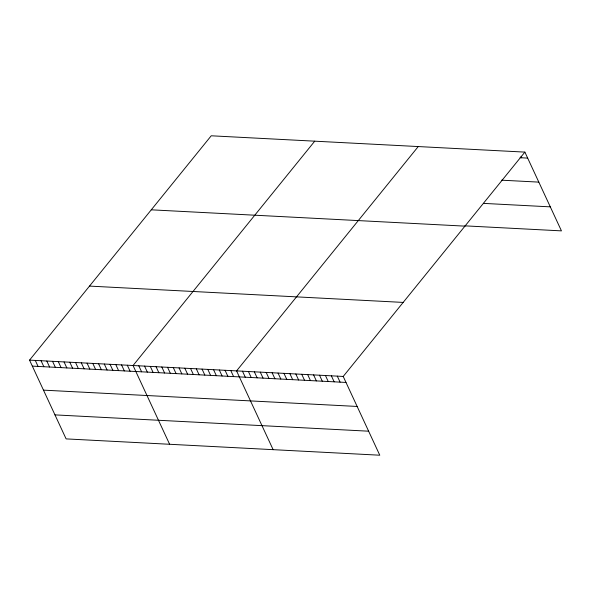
<?xml version="1.0" encoding="UTF-8"?>
<svg xmlns="http://www.w3.org/2000/svg" width="591" height="591" viewBox="0 0 591 591"><rect width="100%" height="100%" fill="white"/><g stroke="black" fill="none" stroke-linecap="round" stroke-linejoin="round"><path stroke-width="0.89" d="M29.55 360.126L343.216 376.445L379.777 455.21L66.111 438.891L29.55 360.126L211.223 135.79L524.889 152.109L561.45 230.874L464.962 225.851M314.737 141.175L133.056 365.511L169.617 444.277M418.243 146.561L236.57 370.897L273.131 449.662M343.216 376.445L524.889 152.109M520.058 157.708L527.674 158.107M501.582 180.181L538.822 182.117M483.438 203.378L550.302 206.857M151.274 209.82L464.932 226.139M89.5 286.096L403.165 302.415M32.335 366.125L346.001 382.443M43.483 390.141L357.141 406.453M54.963 414.882L368.629 431.194M521.055 156.297L521.75 157.797M337.291 376.135L340.076 382.133M331.366 375.832L334.151 381.823M325.442 375.521L328.227 381.52M319.517 375.211L322.302 381.21M313.592 374.901L316.377 380.9M307.667 374.598L310.452 380.597M301.742 374.288L304.528 380.286M295.818 373.977L298.603 379.976M289.893 373.675L292.678 379.666M283.968 373.364L286.753 379.363M278.043 373.054L280.828 379.053M272.119 372.744L274.904 378.742M266.194 372.441L268.979 378.439M260.269 372.131L263.054 378.129M254.344 371.82L257.129 377.819M248.419 371.517L251.205 377.509M242.495 371.207L245.28 377.206M230.815 370.601L233.6 376.6M225.068 370.298L227.853 376.297M219.313 370.003L222.098 376.002M213.565 369.7L216.35 375.699M207.818 369.405L210.603 375.403M202.063 369.102L204.848 375.1M196.315 368.806L199.101 374.805M190.561 368.503L193.346 374.502M184.813 368.208L187.598 374.206M179.066 367.905L181.843 373.904M173.311 367.609L176.096 373.608M167.563 367.307L170.348 373.305M161.808 367.011L164.594 373.01M156.061 366.708L158.846 372.707M150.313 366.413L153.091 372.411M144.559 366.11L147.344 372.108M138.811 365.814L141.596 371.813M127.309 365.216L130.094 371.214M121.561 364.913L124.339 370.912M115.806 364.617L118.592 370.616M110.059 364.315L112.844 370.313M104.304 364.019L107.089 370.018M98.557 363.716L101.342 369.715M92.802 363.421L95.587 369.419M87.054 363.118L89.839 369.116M81.307 362.822L84.092 368.821M75.552 362.519L78.337 368.518M69.804 362.224L72.59 368.223M64.05 361.921L66.835 367.92M58.302 361.626L61.087 367.624M52.555 361.323L55.34 367.321M46.8 361.027L49.585 367.026M41.052 360.724L43.837 366.723M35.297 360.429L38.083 366.427"/></g></svg>
